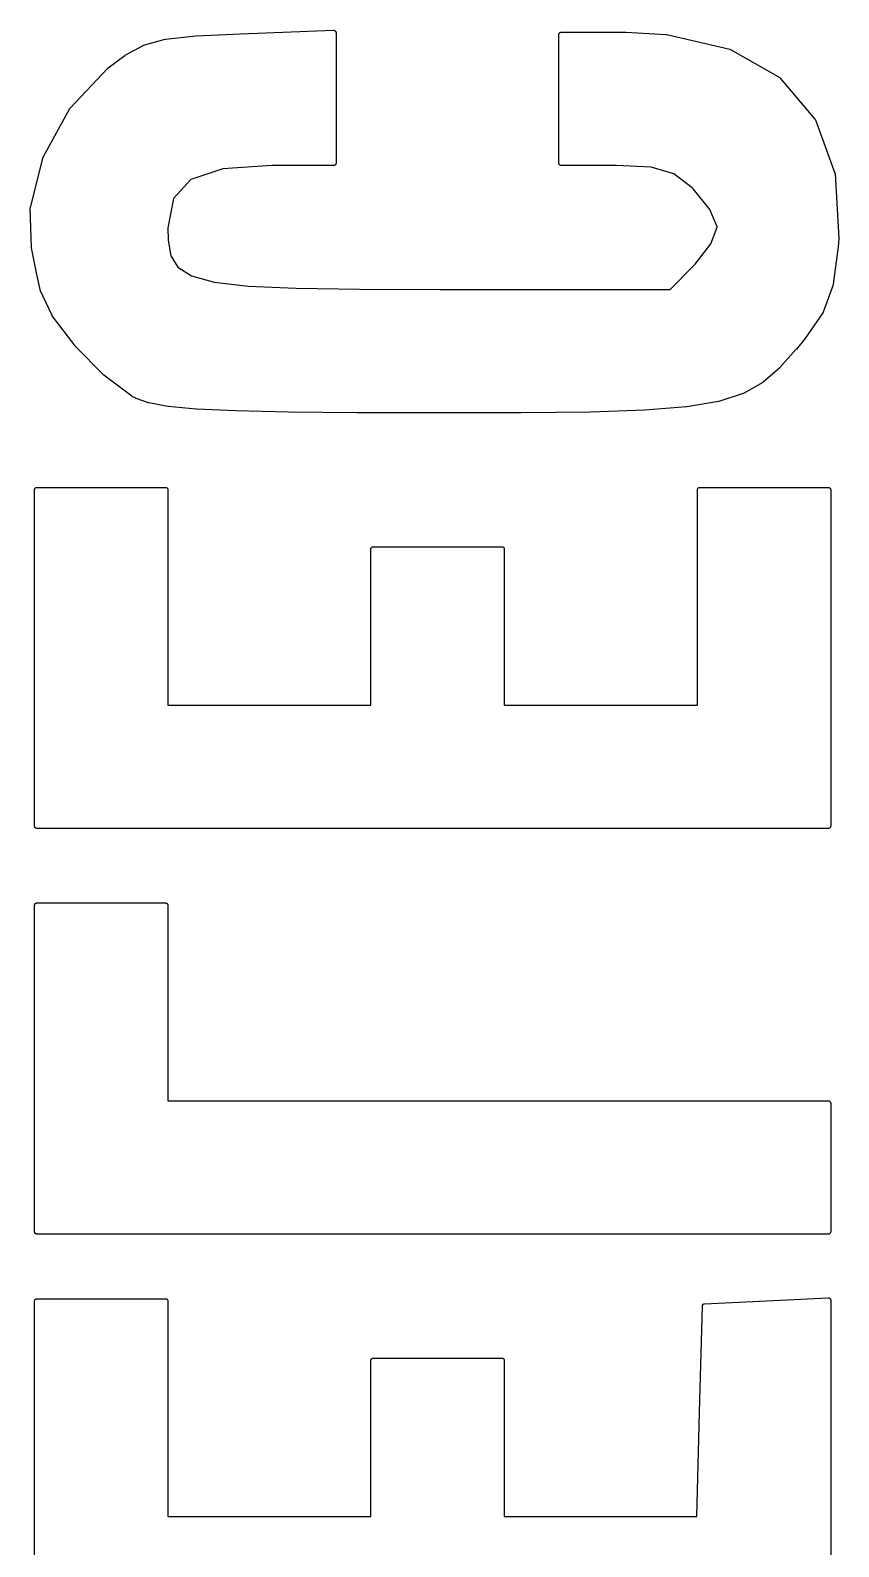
# Model space of a CAD drawing. Extents: x 6.3 to 49.3, y 9.3 to 45.7.
# Drawn here: x 38.656 to 40.386, y 12.427 to 15.671 of the extents above; entities that cross this region are included whole.
import ezdxf

# ---------------------------------------------------------------- set-up
doc = ezdxf.new("R2010")
doc.units = 0
doc.layers.add('BLACK', color=7, linetype='CONTINUOUS')

msp = doc.modelspace()

# ---------------------------------------------------------------- linework, layer by layer
at = {"layer": 'BLACK', "linetype": 'CONTINUOUS'}
for p, q in [((39.106, 15.6636), (39.3051, 15.6709)), ((39.3051, 15.6709), (39.3052, 15.6709)), ((39.3052, 15.6709), (39.3053, 15.6709)), ((39.3053, 15.6709), (39.3054, 15.6709)), ((39.3054, 15.6709), (39.3058, 15.6709)), ((39.3058, 15.6709), (39.3062, 15.6708)), ((39.3062, 15.6708), (39.3063, 15.6708)), ((39.3063, 15.6708), (39.3063, 15.6708)), ((39.3063, 15.6708), (39.3067, 15.6707)), ((39.3067, 15.6707), (39.3071, 15.6706)), ((39.3071, 15.6706), (39.3072, 15.6706)), ((39.3072, 15.6706), (39.3073, 15.6705)), ((39.3073, 15.6705), (39.3076, 15.6703)), ((39.3076, 15.6703), (39.308, 15.6701)), ((39.308, 15.6701), (39.3081, 15.6701)), ((39.3081, 15.6701), (39.3081, 15.6701)), ((39.3081, 15.6701), (39.3085, 15.6698)), ((39.3085, 15.6698), (39.3088, 15.6695)), ((39.3088, 15.6695), (39.3088, 15.6695)), ((39.3088, 15.6695), (39.3089, 15.6694)), ((39.3089, 15.6694), (39.3092, 15.6691)), ((39.3092, 15.6691), (39.3094, 15.6688)), ((39.3094, 15.6688), (39.3094, 15.6687)), ((39.3094, 15.6687), (39.3095, 15.6687)), ((39.3095, 15.6687), (39.3097, 15.6683)), ((39.3097, 15.6683), (39.3099, 15.668)), ((39.3099, 15.668), (39.3099, 15.6679)), ((39.3099, 15.6679), (39.31, 15.6678)), ((39.31, 15.6678), (39.3101, 15.6674)), ((38.8588, 15.6175), (38.8975, 15.6387)), ((38.8975, 15.6387), (38.8975, 15.6388)), ((38.8975, 15.6388), (38.8976, 15.6388)), ((38.8976, 15.6388), (38.898, 15.639)), ((38.8976, 15.6388), (38.8976, 15.6388)), ((38.898, 15.639), (38.8984, 15.6391)), ((38.8984, 15.6391), (38.8985, 15.6391)), ((38.8985, 15.6392), (38.9445, 15.6518)), ((38.8985, 15.6391), (38.8985, 15.6392)), ((38.9445, 15.6518), (38.9449, 15.6519)), ((38.9445, 15.6518), (38.9445, 15.6518)), ((38.9449, 15.6519), (38.9453, 15.652)), ((38.9453, 15.652), (39.0101, 15.659)), ((39.0101, 15.659), (39.0102, 15.6591)), ((39.0102, 15.6591), (39.0103, 15.6591)), ((39.0103, 15.6591), (39.0104, 15.6591)), ((39.0104, 15.6591), (39.1059, 15.6636)), ((39.1059, 15.6636), (39.106, 15.6636)), ((39.106, 15.6636), (39.106, 15.6636)), ((39.106, 15.6636), (39.106, 15.6636)), ((39.106, 15.6636), (39.106, 15.6636)), ((39.3101, 15.6674), (39.3102, 15.667)), ((39.3102, 15.667), (39.3102, 15.667)), ((39.3102, 15.667), (39.3102, 15.6669)), ((39.3102, 15.6669), (39.3103, 15.6665)), ((39.3103, 15.6665), (39.3103, 15.6661)), ((39.3103, 15.6661), (39.3103, 15.666)), ((39.3103, 15.666), (39.3103, 15.6659)), ((39.3103, 15.6659), (39.3103, 15.3866)), ((39.7872, 15.6625), (39.7873, 15.6628)), ((39.7872, 15.6619), (39.7872, 15.6625)), ((39.7872, 15.3867), (39.7872, 15.6619)), ((39.7873, 15.6629), (39.7875, 15.6635)), ((39.7873, 15.6628), (39.7873, 15.6629)), ((39.7873, 15.6629), (39.7873, 15.6629)), ((39.7875, 15.6635), (39.7876, 15.6638)), ((39.7876, 15.6638), (39.7878, 15.6643)), ((39.7876, 15.6638), (39.7876, 15.6638)), ((39.7876, 15.6638), (39.7876, 15.6638)), ((39.7878, 15.6643), (39.788, 15.6646)), ((39.788, 15.6647), (39.7883, 15.665)), ((39.788, 15.6646), (39.788, 15.6647)), ((39.788, 15.6646), (39.788, 15.6646)), ((39.7883, 15.665), (39.7886, 15.6654)), ((39.7886, 15.6654), (39.7887, 15.6654)), ((39.7887, 15.6654), (39.789, 15.6657)), ((39.7887, 15.6654), (39.7887, 15.6654)), ((39.789, 15.6657), (39.7894, 15.666)), ((39.7894, 15.666), (39.7898, 15.6662)), ((39.7894, 15.666), (39.7894, 15.666)), ((39.7894, 15.666), (39.7894, 15.666)), ((39.7898, 15.6662), (39.7903, 15.6665)), ((39.7903, 15.6665), (39.7907, 15.6666)), ((39.7903, 15.6665), (39.7903, 15.6665)), ((39.7903, 15.6665), (39.7903, 15.6665)), ((39.7907, 15.6666), (39.7912, 15.6667)), ((39.7912, 15.6667), (39.7917, 15.6668)), ((39.7912, 15.6667), (39.7912, 15.6667)), ((39.7912, 15.6667), (39.7912, 15.6667)), ((39.7917, 15.6668), (39.7922, 15.6668)), ((39.7922, 15.6668), (39.9305, 15.6668)), ((39.9305, 15.6668), (39.9306, 15.6668)), ((39.9306, 15.6668), (39.9307, 15.6668)), ((39.9307, 15.6668), (40.017, 15.6622)), ((40.017, 15.6622), (40.017, 15.6622)), ((40.017, 15.6622), (40.0174, 15.6621)), ((40.0174, 15.6621), (40.0178, 15.6621)), ((40.0178, 15.6621), (40.1529, 15.6305)), ((38.8227, 15.5904), (38.8582, 15.6171)), ((38.8582, 15.6171), (38.8585, 15.6173)), ((38.8582, 15.6171), (38.8582, 15.6171)), ((38.8585, 15.6173), (38.8588, 15.6175)), ((40.1529, 15.6305), (40.153, 15.6305)), ((40.153, 15.6305), (40.1532, 15.6305)), ((40.1532, 15.6305), (40.1534, 15.6304)), ((40.1534, 15.6304), (40.1536, 15.6303)), ((40.1536, 15.6303), (40.1539, 15.6302)), ((40.1539, 15.6302), (40.1541, 15.6301)), ((40.1541, 15.6301), (40.1543, 15.63)), ((40.1543, 15.63), (40.2596, 15.5697)), ((38.7417, 15.5047), (38.8221, 15.5898)), ((38.8221, 15.5899), (38.8224, 15.5901)), ((38.8221, 15.5898), (38.8221, 15.5899)), ((38.8224, 15.5901), (38.8227, 15.5904)), ((40.2596, 15.5697), (40.2597, 15.5697)), ((40.2597, 15.5697), (40.2599, 15.5695)), ((40.2599, 15.5695), (40.2602, 15.5693)), ((40.2602, 15.5693), (40.2603, 15.5692)), ((40.2603, 15.5692), (40.2604, 15.5691)), ((40.2604, 15.5691), (40.2607, 15.5688)), ((40.2607, 15.5688), (40.2609, 15.5686)), ((40.2609, 15.5686), (40.3351, 15.4808)), ((38.6844, 15.4008), (38.741, 15.5037)), ((38.741, 15.5037), (38.7411, 15.5038)), ((38.741, 15.5037), (38.741, 15.5037)), ((38.7411, 15.5039), (38.7414, 15.5042)), ((38.7411, 15.5038), (38.7411, 15.5039)), ((38.7414, 15.5042), (38.7416, 15.5045)), ((38.7416, 15.5045), (38.7417, 15.5046)), ((38.7417, 15.5046), (38.7417, 15.5047)), ((40.3351, 15.4808), (40.3352, 15.4808)), ((40.3352, 15.4808), (40.3354, 15.4805)), ((40.3354, 15.4805), (40.3356, 15.4802)), ((40.3356, 15.4802), (40.3356, 15.4801)), ((40.3356, 15.4801), (40.3357, 15.48)), ((40.3357, 15.48), (40.3359, 15.4796)), ((40.3359, 15.4796), (40.336, 15.4793)), ((40.336, 15.4793), (40.3777, 15.3655)), ((38.6563, 15.2916), (38.6839, 15.3997)), ((38.6839, 15.3997), (38.684, 15.3998)), ((38.6839, 15.3997), (38.6839, 15.3997)), ((38.684, 15.3999), (38.6841, 15.4003)), ((38.684, 15.3998), (38.684, 15.3999)), ((38.6841, 15.4003), (38.6843, 15.4006)), ((38.6843, 15.4007), (38.6844, 15.4008)), ((38.6843, 15.4006), (38.6843, 15.4007)), ((39.1726, 15.3817), (39.0683, 15.3745)), ((39.3053, 15.3817), (39.1726, 15.3817)), ((39.3058, 15.3817), (39.3053, 15.3817)), ((39.3063, 15.3818), (39.3058, 15.3817)), ((39.3068, 15.3819), (39.3063, 15.3818)), ((39.3063, 15.3818), (39.3063, 15.3818)), ((39.3063, 15.3818), (39.3063, 15.3818)), ((39.3072, 15.382), (39.3068, 15.3819)), ((39.3077, 15.3823), (39.3072, 15.382)), ((39.3072, 15.382), (39.3072, 15.382)), ((39.3072, 15.382), (39.3072, 15.382)), ((39.3081, 15.3825), (39.3077, 15.3823)), ((39.3085, 15.3828), (39.3081, 15.3825)), ((39.3081, 15.3825), (39.3081, 15.3825)), ((39.3081, 15.3825), (39.3081, 15.3825)), ((39.3088, 15.3831), (39.3085, 15.3828)), ((39.3089, 15.3831), (39.3088, 15.3831)), ((39.3088, 15.3831), (39.3088, 15.3831)), ((39.3091, 15.3835), (39.3089, 15.3831)), ((39.3095, 15.3838), (39.3091, 15.3835)), ((39.3097, 15.3843), (39.3095, 15.3839)), ((39.3095, 15.3839), (39.3095, 15.3839)), ((39.3095, 15.3839), (39.3095, 15.3838)), ((39.3099, 15.3847), (39.3097, 15.3843)), ((39.3101, 15.3851), (39.3099, 15.3847)), ((39.3099, 15.3847), (39.3099, 15.3847)), ((39.3099, 15.3847), (39.3099, 15.3847)), ((39.3102, 15.3856), (39.3101, 15.3851)), ((39.3103, 15.3861), (39.3102, 15.3857)), ((39.3102, 15.3857), (39.3102, 15.3856)), ((39.3102, 15.3856), (39.3102, 15.3856)), ((39.3103, 15.3866), (39.3103, 15.3861)), ((39.7872, 15.3862), (39.7872, 15.3867)), ((39.7873, 15.3857), (39.7872, 15.3862)), ((39.7874, 15.3852), (39.7873, 15.3857)), ((39.7873, 15.3857), (39.7873, 15.3857)), ((39.7873, 15.3857), (39.7873, 15.3857)), ((39.7875, 15.3848), (39.7874, 15.3852)), ((39.7878, 15.3843), (39.7875, 15.3848)), ((39.7875, 15.3848), (39.7875, 15.3848)), ((39.7875, 15.3848), (39.7875, 15.3848)), ((39.788, 15.3839), (39.7878, 15.3843)), ((39.7883, 15.3835), (39.788, 15.3839)), ((39.788, 15.3839), (39.788, 15.3839)), ((39.788, 15.3839), (39.788, 15.3839)), ((39.7886, 15.3832), (39.7883, 15.3835)), ((39.7886, 15.3831), (39.7886, 15.3832)), ((39.7886, 15.3832), (39.7886, 15.3832)), ((39.789, 15.3828), (39.7886, 15.3831)), ((39.7893, 15.3825), (39.789, 15.3828)), ((39.7894, 15.3825), (39.7893, 15.3825)), ((39.7897, 15.3823), (39.7894, 15.3825)), ((39.7894, 15.3825), (39.7894, 15.3825)), ((39.7902, 15.3821), (39.7897, 15.3823)), ((39.7906, 15.3819), (39.7902, 15.3821)), ((39.7902, 15.3821), (39.7902, 15.3821)), ((39.7902, 15.3821), (39.7902, 15.3821)), ((39.7911, 15.3818), (39.7906, 15.3819)), ((39.7912, 15.3818), (39.7911, 15.3818)), ((39.7911, 15.3818), (39.7911, 15.3818)), ((39.7916, 15.3817), (39.7912, 15.3818)), ((39.7921, 15.3817), (39.7916, 15.3817)), ((39.9094, 15.3817), (39.7921, 15.3817)), ((39.9844, 15.3779), (39.9094, 15.3817)), ((40.033, 15.3637), (39.9844, 15.3779)), ((38.9996, 15.3516), (38.9622, 15.311)), ((39.0683, 15.3745), (38.9996, 15.3516)), ((40.0724, 15.334), (40.033, 15.3637)), ((40.3777, 15.3655), (40.3777, 15.3654)), ((40.3777, 15.3654), (40.3778, 15.3652)), ((40.3778, 15.3652), (40.3779, 15.365)), ((40.3779, 15.365), (40.3779, 15.3647)), ((40.3779, 15.3647), (40.378, 15.3645)), ((40.378, 15.3645), (40.378, 15.3643)), ((40.378, 15.3643), (40.378, 15.364)), ((40.378, 15.364), (40.3858, 15.2254)), ((38.9622, 15.311), (38.9505, 15.2487)), ((40.0752, 15.3314), (40.0724, 15.334)), ((40.11, 15.2875), (40.0752, 15.3314)), ((38.6562, 15.2912), (38.6563, 15.2914)), ((38.6562, 15.2909), (38.6562, 15.2912)), ((38.6562, 15.2906), (38.6562, 15.2909)), ((38.6562, 15.2904), (38.6562, 15.2906)), ((38.6562, 15.2902), (38.6562, 15.2904)), ((38.6589, 15.2066), (38.6562, 15.2902)), ((38.6562, 15.2902), (38.6562, 15.2902)), ((38.6563, 15.2914), (38.6563, 15.2916)), ((40.1258, 15.2504), (40.11, 15.2875)), ((38.9505, 15.2487), (38.9512, 15.222)), ((40.1123, 15.2145), (40.1258, 15.2499)), ((40.1258, 15.2499), (40.1258, 15.2504)), ((38.9512, 15.222), (38.957, 15.1887)), ((40.0787, 15.1704), (40.1123, 15.2145)), ((40.3858, 15.2248), (40.3846, 15.208)), ((40.3858, 15.2254), (40.3858, 15.2254)), ((40.3858, 15.2254), (40.3858, 15.2251)), ((40.3858, 15.2251), (40.3858, 15.2248)), ((38.6589, 15.2062), (38.6589, 15.2066)), ((38.659, 15.2058), (38.6589, 15.2062)), ((38.6704, 15.1488), (38.659, 15.2058)), ((38.659, 15.2058), (38.659, 15.2058)), ((38.957, 15.1887), (38.9719, 15.164)), ((40.3846, 15.2076), (40.374, 15.1279)), ((40.3846, 15.208), (40.3846, 15.2079)), ((40.3846, 15.2079), (40.3846, 15.2078)), ((40.3846, 15.2078), (40.3846, 15.2076)), ((38.6704, 15.1487), (38.6704, 15.1488)), ((38.6772, 15.1162), (38.6704, 15.1487)), ((38.6704, 15.1487), (38.6704, 15.1487)), ((38.9719, 15.164), (39.001, 15.1456)), ((40.0249, 15.1165), (40.0753, 15.167)), ((40.0753, 15.167), (40.0787, 15.1704)), ((38.6772, 15.1161), (38.6772, 15.1162)), ((38.6773, 15.1156), (38.6772, 15.1161)), ((38.6772, 15.1161), (38.6772, 15.1161)), ((39.001, 15.1456), (39.0498, 15.1324)), ((39.0498, 15.1324), (39.123, 15.1239)), ((39.123, 15.1239), (39.225, 15.1191)), ((39.225, 15.1191), (39.3602, 15.117)), ((39.3602, 15.117), (39.5333, 15.1165)), ((39.5333, 15.1165), (40.0249, 15.1165)), ((40.3737, 15.1268), (40.3523, 15.0681)), ((40.3739, 15.1274), (40.3737, 15.1268)), ((40.3737, 15.1268), (40.3737, 15.1268)), ((40.3737, 15.1268), (40.3737, 15.1268)), ((40.374, 15.1278), (40.3739, 15.1274)), ((40.374, 15.1279), (40.374, 15.1278)), ((40.374, 15.1278), (40.374, 15.1278)), ((40.374, 15.1278), (40.374, 15.1278)), ((38.6774, 15.1152), (38.6773, 15.1156)), ((38.6775, 15.1152), (38.6774, 15.1152)), ((38.6775, 15.1151), (38.6775, 15.1152)), ((38.7026, 15.061), (38.6775, 15.1151)), ((38.6775, 15.1151), (38.6775, 15.1151)), ((38.7027, 15.061), (38.7026, 15.061)), ((38.7026, 15.061), (38.7026, 15.061)), ((38.7028, 15.0607), (38.7027, 15.061)), ((38.7031, 15.0601), (38.7028, 15.0607)), ((38.7032, 15.0601), (38.7031, 15.0601)), ((38.7031, 15.0601), (38.7031, 15.0601)), ((38.7031, 15.0601), (38.7031, 15.0601)), ((38.7518, 14.9957), (38.7032, 15.0601)), ((40.3517, 15.0669), (40.3134, 15.0111)), ((40.3518, 15.067), (40.3517, 15.0669)), ((40.3519, 15.0671), (40.3518, 15.067)), ((40.352, 15.0675), (40.3519, 15.0671)), ((40.3522, 15.0678), (40.352, 15.0675)), ((40.3523, 15.068), (40.3522, 15.0679)), ((40.3522, 15.0679), (40.3522, 15.0678)), ((40.3523, 15.0681), (40.3523, 15.068)), ((38.752, 14.9955), (38.7518, 14.9957)), ((38.7522, 14.9952), (38.752, 14.9955)), ((38.8126, 14.9338), (38.7522, 14.9952)), ((38.7522, 14.9952), (38.7522, 14.9952)), ((40.2951, 14.9887), (40.2601, 14.9494)), ((40.2952, 14.9888), (40.2951, 14.9888)), ((40.2951, 14.9888), (40.2951, 14.9887)), ((40.2951, 14.9887), (40.2951, 14.9887)), ((40.3131, 15.0108), (40.2952, 14.9888)), ((40.3132, 15.011), (40.3131, 15.0108)), ((40.3133, 15.0111), (40.3132, 15.011)), ((40.3134, 15.0111), (40.3133, 15.0111)), ((38.8128, 14.9336), (38.8126, 14.9338)), ((38.8131, 14.9334), (38.8128, 14.9336)), ((38.8132, 14.9333), (38.8131, 14.9334)), ((38.8736, 14.8883), (38.8132, 14.9333)), ((40.2597, 14.9489), (40.2243, 14.9181)), ((40.2599, 14.9491), (40.2597, 14.9489)), ((40.2601, 14.9493), (40.2599, 14.9491)), ((40.2601, 14.9494), (40.2601, 14.9493)), ((40.1815, 14.8938), (40.1296, 14.8769)), ((40.1816, 14.8938), (40.1815, 14.8938)), ((40.1815, 14.8938), (40.1815, 14.8938)), ((40.182, 14.894), (40.1816, 14.8938)), ((40.1824, 14.8942), (40.182, 14.894)), ((40.1825, 14.8942), (40.1824, 14.8942)), ((40.2235, 14.9175), (40.1825, 14.8942)), ((40.2238, 14.9178), (40.2235, 14.9175)), ((40.2235, 14.9175), (40.2235, 14.9175)), ((40.2235, 14.9175), (40.2235, 14.9175)), ((40.2235, 14.9175), (40.2235, 14.9175)), ((40.2243, 14.9181), (40.2238, 14.9178)), ((40.2243, 14.9181), (40.2243, 14.9181)), ((38.8738, 14.8881), (38.8736, 14.8883)), ((38.8741, 14.8879), (38.8738, 14.8881)), ((38.8742, 14.8879), (38.8741, 14.8879)), ((38.8817, 14.8838), (38.8742, 14.8879)), ((38.882, 14.8837), (38.8817, 14.8838)), ((38.8823, 14.8835), (38.882, 14.8837)), ((38.8824, 14.8835), (38.8823, 14.8835)), ((38.9088, 14.8739), (38.8824, 14.8835)), ((38.9091, 14.8738), (38.9088, 14.8739)), ((38.9095, 14.8737), (38.9091, 14.8738)), ((38.9096, 14.8737), (38.9095, 14.8737)), ((38.9505, 14.8663), (38.9096, 14.8737)), ((38.9507, 14.8662), (38.9505, 14.8663)), ((38.9509, 14.8662), (38.9507, 14.8662)), ((38.951, 14.8662), (38.9509, 14.8662)), ((39.0112, 14.8606), (38.951, 14.8662)), ((39.0113, 14.8606), (39.0112, 14.8606)), ((39.0114, 14.8606), (39.0113, 14.8606)), ((39.0115, 14.8606), (39.0114, 14.8606)), ((39.0957, 14.8567), (39.0115, 14.8606)), ((39.0958, 14.8567), (39.0957, 14.8567)), ((39.0957, 14.8567), (39.0957, 14.8567)), ((39.2088, 14.8542), (39.0958, 14.8567)), ((39.0958, 14.8567), (39.0958, 14.8567)), ((39.9707, 14.8581), (39.8547, 14.8543)), ((39.9708, 14.8581), (39.9707, 14.8581)), ((39.9709, 14.8581), (39.9708, 14.8581)), ((39.971, 14.8581), (39.9709, 14.8581)), ((40.0604, 14.8652), (39.971, 14.8581)), ((40.0606, 14.8652), (40.0604, 14.8652)), ((40.0608, 14.8653), (40.0606, 14.8652)), ((40.0609, 14.8653), (40.0608, 14.8653)), ((40.1289, 14.8767), (40.0609, 14.8653)), ((40.1292, 14.8768), (40.1289, 14.8767)), ((40.1296, 14.8769), (40.1292, 14.8768)), ((40.1296, 14.8769), (40.1296, 14.8769)), ((39.3551, 14.8528), (39.2088, 14.8542)), ((39.2088, 14.8542), (39.2088, 14.8542)), ((39.2088, 14.8542), (39.2088, 14.8542)), ((39.5215, 14.8525), (39.3551, 14.8528)), ((39.3551, 14.8528), (39.3551, 14.8528)), ((39.5216, 14.8525), (39.5215, 14.8525)), ((39.7066, 14.8528), (39.5216, 14.8525)), ((39.8546, 14.8543), (39.7066, 14.8528)), ((39.7066, 14.8528), (39.7066, 14.8528)), ((39.8547, 14.8543), (39.8546, 14.8543)), ((39.8546, 14.8543), (39.8546, 14.8543)), ((39.8546, 14.8543), (39.8546, 14.8543)), ((38.6653, 14.6882), (38.6654, 14.6887)), ((38.6653, 13.9685), (38.6653, 14.6882)), ((38.6654, 14.6892), (38.6656, 14.6897)), ((38.6654, 14.6887), (38.6654, 14.6892)), ((38.6654, 14.6892), (38.6654, 14.6892)), ((38.6654, 14.6892), (38.6654, 14.6892)), ((38.6656, 14.6897), (38.6657, 14.6901)), ((38.6657, 14.6901), (38.666, 14.6906)), ((38.6657, 14.6901), (38.6657, 14.6901)), ((38.6657, 14.6901), (38.6657, 14.6901)), ((38.666, 14.6906), (38.6662, 14.691)), ((38.6662, 14.691), (38.6665, 14.6914)), ((38.6662, 14.691), (38.6662, 14.691)), ((38.6662, 14.691), (38.6662, 14.691)), ((38.6665, 14.6914), (38.6668, 14.6917)), ((38.6668, 14.6917), (38.6672, 14.692)), ((38.6668, 14.6917), (38.6668, 14.6917)), ((38.6668, 14.6917), (38.6668, 14.6917)), ((38.6672, 14.692), (38.6676, 14.6923)), ((38.6676, 14.6924), (38.668, 14.6926)), ((38.6676, 14.6923), (38.6676, 14.6924)), ((38.6676, 14.6923), (38.6676, 14.6923)), ((38.668, 14.6926), (38.6684, 14.6928)), ((38.6684, 14.6928), (38.6684, 14.6928)), ((38.6684, 14.6928), (38.6685, 14.6928)), ((38.6685, 14.6928), (38.6689, 14.6929)), ((38.6689, 14.6929), (38.6694, 14.6931)), ((38.6694, 14.6931), (38.6694, 14.6931)), ((38.6694, 14.6931), (38.6694, 14.6931)), ((38.6694, 14.6931), (38.6698, 14.6931)), ((38.6698, 14.6931), (38.6703, 14.6932)), ((38.6703, 14.6932), (38.9456, 14.6932)), ((38.9456, 14.6932), (38.9461, 14.6931)), ((38.9461, 14.6931), (38.9465, 14.6931)), ((38.9465, 14.6931), (38.9465, 14.6931)), ((38.9465, 14.6931), (38.9465, 14.6931)), ((38.9465, 14.6931), (38.9471, 14.6929)), ((38.9471, 14.6929), (38.9474, 14.6928)), ((38.9474, 14.6928), (38.9475, 14.6928)), ((38.9475, 14.6928), (38.9475, 14.6928)), ((38.9475, 14.6928), (38.948, 14.6925)), ((38.948, 14.6925), (38.9483, 14.6923)), ((38.9483, 14.6923), (38.9483, 14.6923)), ((38.9483, 14.6923), (38.9483, 14.6923)), ((38.9483, 14.6923), (38.9487, 14.692)), ((38.9487, 14.692), (38.949, 14.6917)), ((38.949, 14.6917), (38.9491, 14.6917)), ((38.9491, 14.6917), (38.9491, 14.6917)), ((38.9491, 14.6917), (38.9493, 14.6913)), ((38.9493, 14.6913), (38.9497, 14.6909)), ((38.9497, 14.6909), (38.9497, 14.6909)), ((38.9497, 14.6909), (38.9497, 14.6909)), ((38.9497, 14.6909), (38.9499, 14.6905)), ((38.9499, 14.6905), (38.9501, 14.6901)), ((38.9501, 14.6901), (38.9501, 14.6901)), ((38.9501, 14.6901), (38.9501, 14.69)), ((38.9501, 14.69), (38.9503, 14.6896)), ((38.9503, 14.6896), (38.9504, 14.6891)), ((38.9504, 14.6891), (38.9504, 14.6891)), ((38.9504, 14.6891), (38.9504, 14.6891)), ((38.9504, 14.6891), (38.9504, 14.6887)), ((38.9504, 14.6887), (38.9505, 14.6882)), ((38.9505, 14.6882), (38.9505, 14.2275)), ((40.0835, 14.6882), (40.0836, 14.6887)), ((40.0835, 14.2275), (40.0835, 14.6882)), ((40.0836, 14.6892), (40.0838, 14.6897)), ((40.0836, 14.6887), (40.0836, 14.6892)), ((40.0836, 14.6892), (40.0836, 14.6892)), ((40.0836, 14.6892), (40.0836, 14.6892)), ((40.0838, 14.6897), (40.0839, 14.6901)), ((40.0839, 14.6901), (40.0842, 14.6906)), ((40.0839, 14.6901), (40.0839, 14.6901)), ((40.0839, 14.6901), (40.0839, 14.6901)), ((40.0842, 14.6906), (40.0844, 14.691)), ((40.0844, 14.691), (40.0847, 14.6914)), ((40.0844, 14.691), (40.0844, 14.691)), ((40.0844, 14.691), (40.0844, 14.691)), ((40.0847, 14.6914), (40.085, 14.6917)), ((40.085, 14.6917), (40.0853, 14.692)), ((40.085, 14.6917), (40.085, 14.6917)), ((40.085, 14.6917), (40.085, 14.6917)), ((40.0853, 14.692), (40.0857, 14.6923)), ((40.0857, 14.6923), (40.0858, 14.6924)), ((40.0857, 14.6923), (40.0857, 14.6923)), ((40.0858, 14.6924), (40.0862, 14.6926)), ((40.0862, 14.6926), (40.0866, 14.6928)), ((40.0866, 14.6928), (40.087, 14.6929)), ((40.0866, 14.6928), (40.0866, 14.6928)), ((40.0866, 14.6928), (40.0866, 14.6928)), ((40.087, 14.6929), (40.0875, 14.6931)), ((40.0875, 14.6931), (40.0875, 14.6931)), ((40.0875, 14.6931), (40.0876, 14.6931)), ((40.0876, 14.6931), (40.088, 14.6931)), ((40.088, 14.6931), (40.0885, 14.6932)), ((40.0885, 14.6932), (40.3637, 14.6932)), ((40.3637, 14.6932), (40.3642, 14.6931)), ((40.3642, 14.6931), (40.3647, 14.6931)), ((40.3647, 14.6931), (40.3647, 14.6931)), ((40.3647, 14.6931), (40.3647, 14.6931)), ((40.3647, 14.6931), (40.3652, 14.6929)), ((40.3652, 14.6929), (40.3656, 14.6928)), ((40.3656, 14.6928), (40.3656, 14.6928)), ((40.3656, 14.6928), (40.3656, 14.6928)), ((40.3656, 14.6928), (40.3661, 14.6925)), ((40.3661, 14.6925), (40.3665, 14.6923)), ((40.3665, 14.6923), (40.3665, 14.6923)), ((40.3665, 14.6923), (40.3665, 14.6923)), ((40.3665, 14.6923), (40.3669, 14.692)), ((40.3669, 14.692), (40.3672, 14.6917)), ((40.3672, 14.6917), (40.3672, 14.6917)), ((40.3672, 14.6917), (40.3672, 14.6917)), ((40.3672, 14.6917), (40.3675, 14.6913)), ((40.3675, 14.6913), (40.3678, 14.6909)), ((40.3678, 14.6909), (40.3678, 14.6909)), ((40.3678, 14.6909), (40.3678, 14.6909)), ((40.3678, 14.6909), (40.3681, 14.6905)), ((40.3681, 14.6905), (40.3683, 14.6901)), ((40.3683, 14.6901), (40.3683, 14.6901)), ((40.3683, 14.6901), (40.3683, 14.69)), ((40.3683, 14.69), (40.3684, 14.6896)), ((40.3684, 14.6896), (40.3686, 14.6891)), ((40.3686, 14.6891), (40.3686, 14.6891)), ((40.3686, 14.6891), (40.3686, 14.6891)), ((40.3686, 14.6891), (40.3686, 14.6887)), ((40.3686, 14.6887), (40.3687, 14.6882)), ((40.3687, 14.6882), (40.3687, 13.9684)), ((39.3862, 14.5644), (39.3865, 14.5647)), ((39.3865, 14.5647), (39.3868, 14.565)), ((39.3865, 14.5647), (39.3865, 14.5647)), ((39.3865, 14.5647), (39.3865, 14.5647)), ((39.3868, 14.565), (39.3872, 14.5653)), ((39.3872, 14.5653), (39.3873, 14.5654)), ((39.3872, 14.5653), (39.3872, 14.5653)), ((39.3873, 14.5654), (39.3877, 14.5656)), ((39.3877, 14.5656), (39.3881, 14.5658)), ((39.3881, 14.5658), (39.3885, 14.5659)), ((39.3881, 14.5658), (39.3881, 14.5658)), ((39.3881, 14.5658), (39.3881, 14.5658)), ((39.3885, 14.5659), (39.389, 14.5661)), ((39.389, 14.5661), (39.389, 14.5661)), ((39.389, 14.5661), (39.3891, 14.5661)), ((39.3891, 14.5661), (39.3895, 14.5661)), ((39.3895, 14.5661), (39.39, 14.5662)), ((39.39, 14.5662), (39.6652, 14.5662)), ((39.6652, 14.5662), (39.6657, 14.5661)), ((39.6657, 14.5661), (39.6662, 14.5661)), ((39.6662, 14.5661), (39.6662, 14.5661)), ((39.6662, 14.5661), (39.6662, 14.5661)), ((39.6662, 14.5661), (39.6667, 14.5659)), ((39.6667, 14.5659), (39.6671, 14.5658)), ((39.6671, 14.5658), (39.6671, 14.5658)), ((39.6671, 14.5658), (39.6671, 14.5658)), ((39.6671, 14.5658), (39.6676, 14.5655)), ((39.6676, 14.5655), (39.668, 14.5653)), ((39.668, 14.5653), (39.668, 14.5653)), ((39.668, 14.5653), (39.668, 14.5653)), ((39.668, 14.5653), (39.6684, 14.565)), ((39.6684, 14.565), (39.6687, 14.5647)), ((39.6687, 14.5647), (39.6687, 14.5647)), ((39.6687, 14.5647), (39.6687, 14.5647)), ((39.6687, 14.5647), (39.669, 14.5643)), ((39.385, 14.5612), (39.3851, 14.5617)), ((39.385, 14.2275), (39.385, 14.5612)), ((39.3851, 14.5622), (39.3853, 14.5627)), ((39.3851, 14.5617), (39.3851, 14.5622)), ((39.3851, 14.5622), (39.3851, 14.5622)), ((39.3851, 14.5622), (39.3851, 14.5622)), ((39.3853, 14.5627), (39.3854, 14.5631)), ((39.3854, 14.5631), (39.3857, 14.5636)), ((39.3854, 14.5631), (39.3854, 14.5631)), ((39.3854, 14.5631), (39.3854, 14.5631)), ((39.3857, 14.5636), (39.3859, 14.564)), ((39.3859, 14.564), (39.3862, 14.5644)), ((39.3859, 14.564), (39.3859, 14.564)), ((39.3859, 14.564), (39.3859, 14.564)), ((39.669, 14.5643), (39.6693, 14.5639)), ((39.6693, 14.5639), (39.6693, 14.5639)), ((39.6693, 14.5639), (39.6694, 14.5639)), ((39.6694, 14.5639), (39.6696, 14.5635)), ((39.6696, 14.5635), (39.6698, 14.5631)), ((39.6698, 14.5631), (39.6698, 14.5631)), ((39.6698, 14.5631), (39.6698, 14.563)), ((39.6698, 14.563), (39.6699, 14.5626)), ((39.6699, 14.5626), (39.6701, 14.5621)), ((39.6701, 14.5621), (39.6701, 14.5621)), ((39.6701, 14.5621), (39.6701, 14.5621)), ((39.6701, 14.5621), (39.6701, 14.5617)), ((39.6701, 14.5617), (39.6702, 14.5612)), ((39.6702, 14.5612), (39.6702, 14.2275)), ((38.9505, 14.2275), (39.385, 14.2275)), ((39.6702, 14.2275), (40.0835, 14.2275)), ((38.6654, 13.968), (38.6653, 13.9685)), ((38.6654, 13.9676), (38.6654, 13.968)), ((38.6654, 13.9675), (38.6654, 13.9676)), ((38.6656, 13.967), (38.6654, 13.9675)), ((38.6654, 13.9675), (38.6654, 13.9675)), ((38.6657, 13.9666), (38.6656, 13.967)), ((38.6659, 13.9662), (38.6657, 13.9666)), ((38.6657, 13.9666), (38.6657, 13.9666)), ((38.6657, 13.9666), (38.6657, 13.9666)), ((38.6661, 13.9658), (38.6659, 13.9662)), ((38.6662, 13.9657), (38.6661, 13.9658)), ((38.6665, 13.9653), (38.6662, 13.9657)), ((38.6662, 13.9657), (38.6662, 13.9657)), ((38.6668, 13.965), (38.6665, 13.9653)), ((38.6671, 13.9647), (38.6668, 13.965)), ((38.6668, 13.965), (38.6668, 13.965)), ((38.6668, 13.965), (38.6668, 13.965)), ((38.6675, 13.9644), (38.6671, 13.9647)), ((38.6679, 13.9642), (38.6675, 13.9644)), ((38.6675, 13.9644), (38.6675, 13.9644)), ((38.6675, 13.9644), (38.6675, 13.9644)), ((38.6684, 13.9639), (38.6679, 13.9642)), ((38.6688, 13.9638), (38.6684, 13.9639)), ((38.6684, 13.9639), (38.6684, 13.9639)), ((38.6684, 13.9639), (38.6684, 13.9639)), ((38.6693, 13.9636), (38.6688, 13.9638)), ((38.6698, 13.9636), (38.6693, 13.9636)), ((38.6693, 13.9636), (38.6693, 13.9636)), ((38.6693, 13.9636), (38.6693, 13.9636)), ((38.6703, 13.9635), (38.6698, 13.9636)), ((40.3637, 13.9635), (38.6703, 13.9635)), ((40.3642, 13.9635), (40.3637, 13.9635)), ((40.3646, 13.9636), (40.3642, 13.9635)), ((40.3651, 13.9637), (40.3646, 13.9636)), ((40.3646, 13.9636), (40.3646, 13.9636)), ((40.3646, 13.9636), (40.3646, 13.9636)), ((40.3655, 13.9639), (40.3651, 13.9637)), ((40.3656, 13.9639), (40.3655, 13.9639)), ((40.366, 13.9641), (40.3656, 13.9639)), ((40.3656, 13.9639), (40.3656, 13.9639)), ((40.3664, 13.9643), (40.366, 13.9641)), ((40.3668, 13.9647), (40.3664, 13.9643)), ((40.3664, 13.9643), (40.3664, 13.9643)), ((40.3664, 13.9643), (40.3664, 13.9643)), ((40.3672, 13.9649), (40.3668, 13.9647)), ((40.3675, 13.9653), (40.3672, 13.965)), ((40.3672, 13.965), (40.3672, 13.9649)), ((40.3672, 13.9649), (40.3672, 13.9649)), ((40.3678, 13.9657), (40.3675, 13.9653)), ((40.368, 13.966), (40.3678, 13.9657)), ((40.3678, 13.9657), (40.3678, 13.9657)), ((40.3678, 13.9657), (40.3678, 13.9657)), ((40.3683, 13.9665), (40.368, 13.966)), ((40.3684, 13.9669), (40.3683, 13.9666)), ((40.3683, 13.9666), (40.3683, 13.9665)), ((40.3683, 13.9665), (40.3683, 13.9665)), ((40.3686, 13.9675), (40.3684, 13.9669)), ((40.3687, 13.9684), (40.3686, 13.9679)), ((40.3686, 13.9679), (40.3686, 13.9675)), ((40.3686, 13.9675), (40.3686, 13.9675)), ((40.3686, 13.9675), (40.3686, 13.9675)), ((38.6653, 13.7992), (38.6654, 13.7997)), ((38.6653, 13.1007), (38.6653, 13.7992)), ((38.6654, 13.8002), (38.6656, 13.8007)), ((38.6654, 13.7997), (38.6654, 13.8002)), ((38.6654, 13.8002), (38.6654, 13.8002)), ((38.6654, 13.8002), (38.6654, 13.8002)), ((38.6656, 13.8007), (38.6657, 13.8011)), ((38.6657, 13.8011), (38.666, 13.8016)), ((38.6657, 13.8011), (38.6657, 13.8011)), ((38.6657, 13.8011), (38.6657, 13.8011)), ((38.666, 13.8016), (38.6662, 13.802)), ((38.6662, 13.802), (38.6665, 13.8024)), ((38.6662, 13.802), (38.6662, 13.802)), ((38.6662, 13.802), (38.6662, 13.802)), ((38.6665, 13.8024), (38.6668, 13.8027)), ((38.6668, 13.8027), (38.6672, 13.803)), ((38.6668, 13.8027), (38.6668, 13.8027)), ((38.6668, 13.8027), (38.6668, 13.8027)), ((38.6672, 13.803), (38.6676, 13.8033)), ((38.6676, 13.8034), (38.668, 13.8036)), ((38.6676, 13.8033), (38.6676, 13.8034)), ((38.6676, 13.8033), (38.6676, 13.8033)), ((38.668, 13.8036), (38.6684, 13.8038)), ((38.6684, 13.8038), (38.6684, 13.8038)), ((38.6684, 13.8038), (38.6685, 13.8038)), ((38.6685, 13.8038), (38.6689, 13.8039)), ((38.6689, 13.8039), (38.6694, 13.8041)), ((38.6694, 13.8041), (38.6694, 13.8041)), ((38.6694, 13.8041), (38.6694, 13.8041)), ((38.6694, 13.8041), (38.6698, 13.8041)), ((38.6698, 13.8041), (38.6703, 13.8042)), ((38.6703, 13.8042), (38.9456, 13.8042)), ((38.9456, 13.8042), (38.9461, 13.8041)), ((38.9461, 13.8041), (38.9465, 13.8041)), ((38.9465, 13.8041), (38.9465, 13.8041)), ((38.9465, 13.8041), (38.9465, 13.8041)), ((38.9465, 13.8041), (38.9471, 13.8039)), ((38.9471, 13.8039), (38.9474, 13.8038)), ((38.9474, 13.8038), (38.9475, 13.8038)), ((38.9475, 13.8038), (38.9475, 13.8038)), ((38.9475, 13.8038), (38.948, 13.8035)), ((38.948, 13.8035), (38.9483, 13.8033)), ((38.9483, 13.8033), (38.9483, 13.8033)), ((38.9483, 13.8033), (38.9483, 13.8033)), ((38.9483, 13.8033), (38.9487, 13.803)), ((38.9487, 13.803), (38.949, 13.8027)), ((38.949, 13.8027), (38.9491, 13.8027)), ((38.9491, 13.8027), (38.9491, 13.8027)), ((38.9491, 13.8027), (38.9493, 13.8023)), ((38.9493, 13.8023), (38.9497, 13.8019)), ((38.9497, 13.8019), (38.9497, 13.8019)), ((38.9497, 13.8019), (38.9497, 13.8019)), ((38.9497, 13.8019), (38.9499, 13.8015)), ((38.9499, 13.8015), (38.9501, 13.8011)), ((38.9501, 13.8011), (38.9501, 13.8011)), ((38.9501, 13.8011), (38.9501, 13.801)), ((38.9501, 13.801), (38.9503, 13.8006)), ((38.9503, 13.8006), (38.9504, 13.8001)), ((38.9504, 13.8001), (38.9504, 13.8001)), ((38.9504, 13.8001), (38.9504, 13.8001)), ((38.9504, 13.8001), (38.9504, 13.7997)), ((38.9504, 13.7997), (38.9505, 13.7992)), ((38.9505, 13.7992), (38.9505, 13.3808)), ((38.9505, 13.3808), (40.3637, 13.3808)), ((40.3637, 13.3808), (40.3642, 13.3808)), ((40.3642, 13.3808), (40.3647, 13.3807)), ((40.3647, 13.3807), (40.3647, 13.3807)), ((40.3647, 13.3807), (40.3647, 13.3807)), ((40.3647, 13.3807), (40.3652, 13.3806)), ((40.3652, 13.3806), (40.3656, 13.3804)), ((40.3656, 13.3804), (40.3656, 13.3804)), ((40.3656, 13.3804), (40.3656, 13.3804)), ((40.3656, 13.3804), (40.3661, 13.3802)), ((40.3661, 13.3802), (40.3665, 13.38)), ((40.3665, 13.38), (40.3665, 13.38)), ((40.3665, 13.38), (40.3665, 13.38)), ((40.3665, 13.38), (40.3669, 13.3797)), ((40.3669, 13.3797), (40.3672, 13.3794)), ((40.3672, 13.3794), (40.3672, 13.3793)), ((40.3672, 13.3793), (40.3672, 13.3793)), ((40.3672, 13.3793), (40.3675, 13.379)), ((40.3675, 13.379), (40.3678, 13.3786)), ((40.3678, 13.3786), (40.3678, 13.3786)), ((40.3678, 13.3786), (40.3678, 13.3786)), ((40.3678, 13.3786), (40.3681, 13.3782)), ((40.3681, 13.3782), (40.3683, 13.3777)), ((40.3683, 13.3777), (40.3683, 13.3777)), ((40.3683, 13.3777), (40.3683, 13.3777)), ((40.3683, 13.3777), (40.3684, 13.3773)), ((40.3684, 13.3773), (40.3686, 13.3768)), ((40.3686, 13.3768), (40.3686, 13.3768)), ((40.3686, 13.3768), (40.3686, 13.3768)), ((40.3686, 13.3768), (40.3686, 13.3763)), ((40.3686, 13.3763), (40.3687, 13.3758)), ((40.3687, 13.3758), (40.3687, 13.1006)), ((38.6654, 13.1002), (38.6653, 13.1007)), ((38.6654, 13.0997), (38.6654, 13.1002)), ((38.6656, 13.0992), (38.6654, 13.0997)), ((38.6654, 13.0997), (38.6654, 13.0997)), ((38.6654, 13.0997), (38.6654, 13.0997)), ((38.6657, 13.0988), (38.6656, 13.0992)), ((38.6659, 13.0983), (38.6657, 13.0988)), ((38.6657, 13.0988), (38.6657, 13.0988)), ((38.6657, 13.0988), (38.6657, 13.0988)), ((38.6661, 13.0979), (38.6659, 13.0983)), ((38.6662, 13.0979), (38.6661, 13.0979)), ((38.6665, 13.0975), (38.6662, 13.0979)), ((38.6662, 13.0979), (38.6662, 13.0979)), ((38.6668, 13.0972), (38.6665, 13.0975)), ((38.6668, 13.0971), (38.6668, 13.0972)), ((38.6668, 13.0972), (38.6668, 13.0972)), ((38.6671, 13.0968), (38.6668, 13.0971)), ((38.6675, 13.0965), (38.6671, 13.0968)), ((38.6679, 13.0963), (38.6675, 13.0965)), ((38.6675, 13.0965), (38.6675, 13.0965)), ((38.6675, 13.0965), (38.6675, 13.0965)), ((38.6684, 13.0961), (38.6679, 13.0963)), ((38.6688, 13.0959), (38.6684, 13.0961)), ((38.6684, 13.0961), (38.6684, 13.0961)), ((38.6684, 13.0961), (38.6684, 13.0961)), ((38.6693, 13.0958), (38.6688, 13.0959)), ((38.6698, 13.0957), (38.6693, 13.0958)), ((38.6693, 13.0958), (38.6693, 13.0958)), ((38.6693, 13.0958), (38.6693, 13.0958)), ((38.6703, 13.0957), (38.6698, 13.0957)), ((40.3637, 13.0957), (38.6703, 13.0957)), ((40.3642, 13.0957), (40.3637, 13.0957)), ((40.3646, 13.0958), (40.3642, 13.0957)), ((40.3651, 13.0959), (40.3646, 13.0958)), ((40.3646, 13.0958), (40.3646, 13.0958)), ((40.3646, 13.0958), (40.3646, 13.0958)), ((40.3655, 13.096), (40.3651, 13.0959)), ((40.3656, 13.096), (40.3655, 13.096)), ((40.366, 13.0963), (40.3656, 13.096)), ((40.3656, 13.096), (40.3656, 13.096)), ((40.3664, 13.0965), (40.366, 13.0963)), ((40.3668, 13.0968), (40.3664, 13.0965)), ((40.3664, 13.0965), (40.3664, 13.0965)), ((40.3664, 13.0965), (40.3664, 13.0965)), ((40.3672, 13.0971), (40.3668, 13.0968)), ((40.3675, 13.0975), (40.3672, 13.0971)), ((40.3672, 13.0971), (40.3672, 13.0971)), ((40.3672, 13.0971), (40.3672, 13.0971)), ((40.3678, 13.0978), (40.3675, 13.0975)), ((40.368, 13.0982), (40.3678, 13.0979)), ((40.3678, 13.0979), (40.3678, 13.0979)), ((40.3678, 13.0979), (40.3678, 13.0978)), ((40.3683, 13.0987), (40.368, 13.0982)), ((40.3684, 13.0991), (40.3683, 13.0987)), ((40.3683, 13.0987), (40.3683, 13.0987)), ((40.3683, 13.0987), (40.3683, 13.0987)), ((40.3686, 13.0996), (40.3684, 13.0991)), ((40.3687, 13.1006), (40.3686, 13.1001)), ((40.3686, 13.1001), (40.3686, 13.0997)), ((40.3686, 13.0997), (40.3686, 13.0996)), ((40.3686, 13.0996), (40.3686, 13.0996)), ((38.6653, 12.9526), (38.6654, 12.9531)), ((38.6653, 12.2117), (38.6653, 12.9526)), ((38.6654, 12.9535), (38.6656, 12.9541)), ((38.6654, 12.9531), (38.6654, 12.9535)), ((38.6654, 12.9535), (38.6654, 12.9535)), ((38.6654, 12.9535), (38.6654, 12.9535)), ((38.6656, 12.9541), (38.6657, 12.9544)), ((38.6657, 12.9545), (38.666, 12.955)), ((38.6657, 12.9544), (38.6657, 12.9545)), ((38.6657, 12.9545), (38.6657, 12.9545)), ((38.666, 12.955), (38.6662, 12.9553)), ((38.6662, 12.9553), (38.6665, 12.9557)), ((38.6662, 12.9553), (38.6662, 12.9553)), ((38.6662, 12.9553), (38.6662, 12.9553)), ((38.6665, 12.9557), (38.6668, 12.956)), ((38.6668, 12.9561), (38.6672, 12.9563)), ((38.6668, 12.956), (38.6668, 12.9561)), ((38.6668, 12.9561), (38.6668, 12.9561)), ((38.6672, 12.9563), (38.6676, 12.9567)), ((38.6676, 12.9567), (38.668, 12.9569)), ((38.6676, 12.9567), (38.6676, 12.9567)), ((38.6676, 12.9567), (38.6676, 12.9567)), ((38.668, 12.9569), (38.6684, 12.9571)), ((38.6684, 12.9571), (38.6684, 12.9571)), ((38.6684, 12.9571), (38.6685, 12.9571)), ((38.6685, 12.9571), (38.6689, 12.9573)), ((38.6689, 12.9573), (38.6694, 12.9574)), ((38.6694, 12.9574), (38.6694, 12.9574)), ((38.6694, 12.9574), (38.6694, 12.9574)), ((38.6694, 12.9574), (38.6698, 12.9574)), ((38.6698, 12.9574), (38.6703, 12.9575)), ((38.6703, 12.9575), (38.9456, 12.9575)), ((38.9456, 12.9575), (38.9461, 12.9574)), ((38.9461, 12.9574), (38.9465, 12.9574)), ((38.9465, 12.9574), (38.9465, 12.9574)), ((38.9465, 12.9574), (38.9465, 12.9574)), ((38.9465, 12.9574), (38.9471, 12.9572)), ((38.9471, 12.9572), (38.9474, 12.9571)), ((38.9474, 12.9571), (38.9475, 12.9571)), ((38.9475, 12.9571), (38.9475, 12.9571)), ((38.9475, 12.9571), (38.948, 12.9568)), ((38.948, 12.9568), (38.9483, 12.9566)), ((38.9483, 12.9566), (38.9483, 12.9566)), ((38.9483, 12.9566), (38.9483, 12.9566)), ((38.9483, 12.9566), (38.9487, 12.9563)), ((38.9487, 12.9563), (38.949, 12.956)), ((38.949, 12.956), (38.9491, 12.956)), ((38.9491, 12.956), (38.9491, 12.956)), ((38.9491, 12.956), (38.9493, 12.9557)), ((38.9493, 12.9557), (38.9497, 12.9553)), ((38.9497, 12.9553), (38.9497, 12.9553)), ((38.9497, 12.9553), (38.9497, 12.9552)), ((38.9497, 12.9552), (38.9499, 12.9548)), ((38.9499, 12.9548), (38.9501, 12.9544)), ((38.9501, 12.9544), (38.9501, 12.9544)), ((38.9501, 12.9544), (38.9501, 12.9544)), ((38.9501, 12.9544), (38.9503, 12.954)), ((38.9503, 12.954), (38.9504, 12.9535)), ((38.9504, 12.9535), (38.9504, 12.9535)), ((38.9504, 12.9535), (38.9504, 12.9534)), ((38.9504, 12.9534), (38.9504, 12.9531)), ((38.9504, 12.9531), (38.9505, 12.9525)), ((38.9505, 12.9525), (38.9505, 12.4918)), ((40.0941, 12.9427), (40.0942, 12.9429)), ((40.0941, 12.9424), (40.0941, 12.9427)), ((40.0942, 12.9431), (40.0943, 12.9434)), ((40.0942, 12.9429), (40.0942, 12.9431)), ((40.0943, 12.9434), (40.0944, 12.9436)), ((40.0944, 12.9436), (40.0945, 12.9438)), ((40.0945, 12.944), (40.0947, 12.9443)), ((40.0945, 12.9438), (40.0945, 12.944)), ((40.0947, 12.9443), (40.0948, 12.9445)), ((40.0948, 12.9445), (40.0949, 12.9447)), ((40.0949, 12.9447), (40.095, 12.9448)), ((40.095, 12.9448), (40.0952, 12.9451)), ((40.0952, 12.9451), (40.0954, 12.9453)), ((40.0954, 12.9453), (40.0955, 12.9454)), ((40.0955, 12.9454), (40.0957, 12.9456)), ((40.0957, 12.9456), (40.0959, 12.9458)), ((40.0959, 12.9458), (40.0961, 12.9459)), ((40.0961, 12.9459), (40.0963, 12.946)), ((40.0963, 12.946), (40.0965, 12.9462)), ((40.0965, 12.9462), (40.0967, 12.9463)), ((40.0967, 12.9463), (40.097, 12.9464)), ((40.097, 12.9464), (40.0971, 12.9465)), ((40.0971, 12.9465), (40.0973, 12.9466)), ((40.0973, 12.9466), (40.0976, 12.9467)), ((40.0976, 12.9467), (40.0979, 12.9468)), ((40.0979, 12.9468), (40.0981, 12.9468)), ((40.0981, 12.9468), (40.0983, 12.9469)), ((40.0983, 12.9469), (40.0986, 12.9469)), ((40.0986, 12.9469), (40.0988, 12.9469)), ((40.0988, 12.9469), (40.2311, 12.9532)), ((40.2311, 12.9532), (40.2312, 12.9532)), ((40.2312, 12.9532), (40.3634, 12.9595)), ((40.2312, 12.9532), (40.2312, 12.9532)), ((40.3634, 12.9595), (40.3635, 12.9595)), ((40.3635, 12.9595), (40.3636, 12.9595)), ((40.3636, 12.9595), (40.3637, 12.9595)), ((40.3637, 12.9595), (40.3641, 12.9595)), ((40.3641, 12.9595), (40.3645, 12.9595)), ((40.3645, 12.9595), (40.3646, 12.9594)), ((40.3646, 12.9594), (40.3647, 12.9594)), ((40.3647, 12.9594), (40.365, 12.9593)), ((40.365, 12.9593), (40.3654, 12.9592)), ((40.3654, 12.9592), (40.3655, 12.9592)), ((40.3655, 12.9592), (40.3656, 12.9591)), ((40.3656, 12.9591), (40.3659, 12.959)), ((40.3659, 12.959), (40.3663, 12.9588)), ((40.3663, 12.9588), (40.3664, 12.9587)), ((40.3664, 12.9587), (40.3665, 12.9587)), ((40.3665, 12.9587), (40.3668, 12.9584)), ((40.3668, 12.9584), (40.3671, 12.9582)), ((40.3671, 12.9582), (40.3671, 12.9581)), ((40.3671, 12.9581), (40.3672, 12.958)), ((40.3672, 12.958), (40.3675, 12.9577)), ((40.3675, 12.9577), (40.3677, 12.9575)), ((40.3677, 12.9575), (40.3678, 12.9574)), ((40.3678, 12.9574), (40.3678, 12.9573)), ((40.3678, 12.9573), (40.368, 12.9569)), ((40.368, 12.9569), (40.3682, 12.9566)), ((40.3682, 12.9566), (40.3682, 12.9565)), ((40.3682, 12.9565), (40.3683, 12.9564)), ((40.3683, 12.9564), (40.3684, 12.9561)), ((40.3684, 12.9561), (40.3685, 12.9557)), ((40.3685, 12.9557), (40.3685, 12.9556)), ((40.3685, 12.9556), (40.3686, 12.9555)), ((40.3686, 12.9555), (40.3686, 12.9551)), ((40.3686, 12.9551), (40.3687, 12.9547)), ((40.3687, 12.9547), (40.3687, 12.9546)), ((40.3687, 12.9546), (40.3687, 12.9545)), ((40.3687, 12.9545), (40.3687, 12.2116)), ((40.0881, 12.7146), (40.0941, 12.942)), ((40.0941, 12.9421), (40.0941, 12.9424)), ((40.0941, 12.942), (40.0941, 12.9421)), ((39.385, 12.8256), (39.3851, 12.8261)), ((39.385, 12.4918), (39.385, 12.8256)), ((39.3851, 12.8265), (39.3853, 12.8271)), ((39.3851, 12.8261), (39.3851, 12.8265)), ((39.3851, 12.8265), (39.3851, 12.8265)), ((39.3851, 12.8265), (39.3851, 12.8265)), ((39.3853, 12.8271), (39.3854, 12.8274)), ((39.3854, 12.8275), (39.3857, 12.828)), ((39.3854, 12.8274), (39.3854, 12.8275)), ((39.3854, 12.8275), (39.3854, 12.8275)), ((39.3857, 12.828), (39.3859, 12.8283)), ((39.3859, 12.8283), (39.3862, 12.8287)), ((39.3859, 12.8283), (39.3859, 12.8283)), ((39.3859, 12.8283), (39.3859, 12.8283)), ((39.3862, 12.8287), (39.3865, 12.829)), ((39.3865, 12.8291), (39.3868, 12.8293)), ((39.3865, 12.829), (39.3865, 12.8291)), ((39.3865, 12.8291), (39.3865, 12.8291)), ((39.3868, 12.8293), (39.3872, 12.8297)), ((39.3872, 12.8297), (39.3873, 12.8297)), ((39.3873, 12.8297), (39.3877, 12.8299)), ((39.3873, 12.8297), (39.3873, 12.8297)), ((39.3877, 12.8299), (39.3881, 12.8301)), ((39.3881, 12.8301), (39.3885, 12.8303)), ((39.3881, 12.8301), (39.3881, 12.8301)), ((39.3881, 12.8301), (39.3881, 12.8301)), ((39.3885, 12.8303), (39.389, 12.8304)), ((39.389, 12.8304), (39.389, 12.8304)), ((39.389, 12.8304), (39.3891, 12.8304)), ((39.3891, 12.8304), (39.3895, 12.8304)), ((39.3895, 12.8304), (39.39, 12.8305)), ((39.39, 12.8305), (39.6652, 12.8305)), ((39.6652, 12.8305), (39.6657, 12.8304)), ((39.6657, 12.8304), (39.6662, 12.8304)), ((39.6662, 12.8304), (39.6662, 12.8304)), ((39.6662, 12.8304), (39.6662, 12.8304)), ((39.6662, 12.8304), (39.6667, 12.8302)), ((39.6667, 12.8302), (39.6671, 12.8301)), ((39.6671, 12.8301), (39.6671, 12.8301)), ((39.6671, 12.8301), (39.6671, 12.8301)), ((39.6671, 12.8301), (39.6676, 12.8298)), ((39.6676, 12.8298), (39.668, 12.8296)), ((39.668, 12.8296), (39.668, 12.8296)), ((39.668, 12.8296), (39.668, 12.8296)), ((39.668, 12.8296), (39.6684, 12.8293)), ((39.6684, 12.8293), (39.6687, 12.829)), ((39.6687, 12.829), (39.6687, 12.829)), ((39.6687, 12.829), (39.6687, 12.829)), ((39.6687, 12.829), (39.669, 12.8287)), ((39.669, 12.8287), (39.6693, 12.8283)), ((39.6693, 12.8283), (39.6693, 12.8283)), ((39.6693, 12.8283), (39.6694, 12.8282)), ((39.6694, 12.8282), (39.6696, 12.8278)), ((39.6696, 12.8278), (39.6698, 12.8274)), ((39.6698, 12.8274), (39.6698, 12.8274)), ((39.6698, 12.8274), (39.6698, 12.8274)), ((39.6698, 12.8274), (39.6699, 12.827)), ((39.6699, 12.827), (39.6701, 12.8265)), ((39.6701, 12.8265), (39.6701, 12.8265)), ((39.6701, 12.8265), (39.6701, 12.8264)), ((39.6701, 12.8264), (39.6701, 12.8261)), ((39.6701, 12.8261), (39.6702, 12.8255)), ((39.6702, 12.8255), (39.6702, 12.4918)), ((40.0822, 12.4918), (40.0881, 12.7145)), ((40.0881, 12.7145), (40.0881, 12.7146)), ((38.9505, 12.4918), (39.385, 12.4918)), ((39.6702, 12.4918), (40.0822, 12.4918))]:
    msp.add_line(p, q, dxfattribs=at)

doc.saveas('drawing.dxf')
